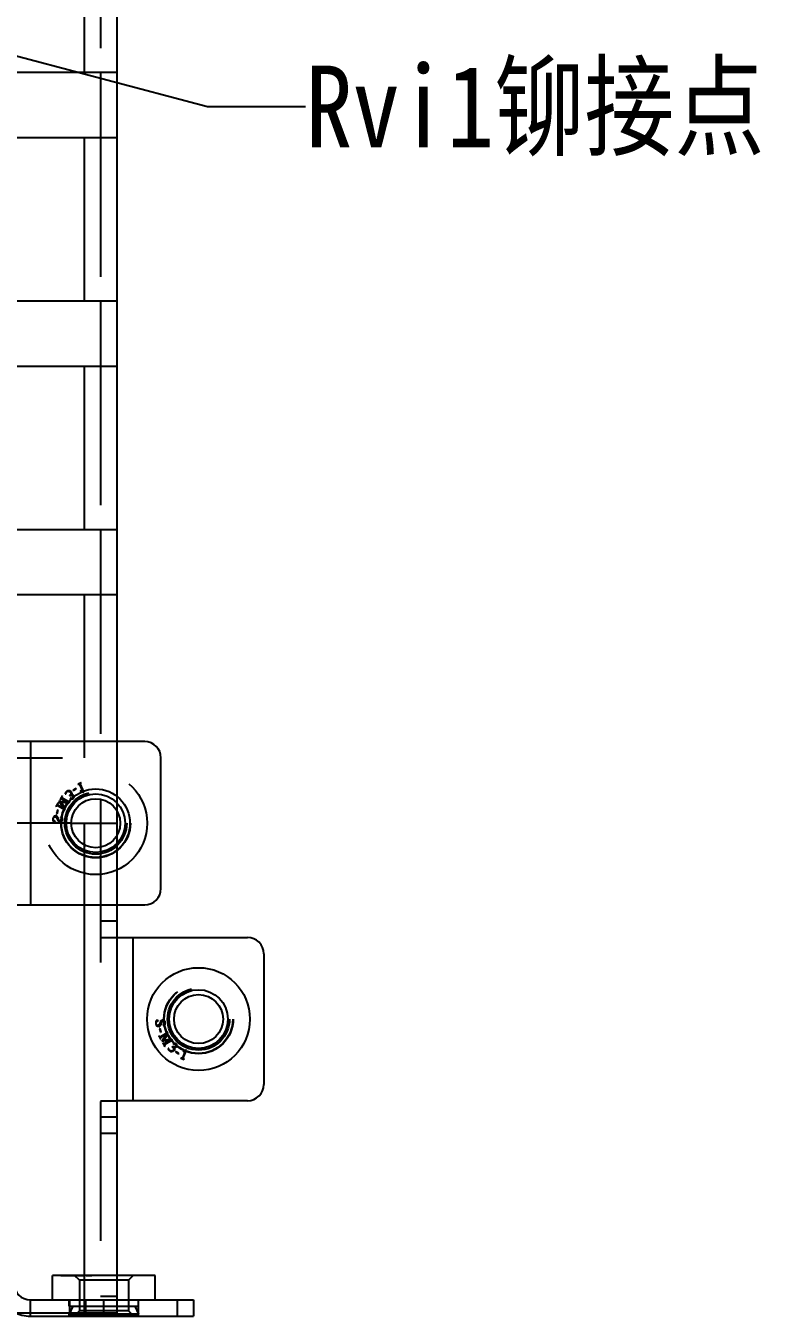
# Model space of a CAD drawing. Header units: millimetres. Extents: x 0 to 8948, y -1340 to 1100.
# Drawn here: x 238.3 to 283.3, y 474.4 to 553.5 of the extents above; entities that cross this region are included whole.
import ezdxf

# ---------------------------------------------------------------- set-up
doc = ezdxf.new("R2010")
doc.units = ezdxf.units.MM
doc.header["$LTSCALE"] = 85.25
doc.linetypes.add('HIDDEN', pattern=[0.2, 0.1, -0.1])
doc.layers.get('0').update_dxf_attribs({"linetype": 'CONTINUOUS'})
doc.layers.add('02___PRT_ALL_AXES', color=7, linetype='CONTINUOUS')
doc.layers.add('DEFAULT_2', color=8, linetype='HIDDEN')
doc.styles.get("Standard").update_dxf_attribs({"font": 'txt', "width": 0.85})
doc.dimstyles.get("Standard").update_dxf_attribs({"dimtxt": 2.5, "dimasz": 3.5, "dimexe": 1.5, "dimexo": 1, "dimtad": 1, "dimdsep": 46, "dimtxsty": 'Standard', "dimblk": '_FILLED', "dimblk1": '_FILLED', "dimblk2": '_FILLED', "dimcen": 0.09, "dimadec": 0, "dimazin": 0, "dimtol": 1, "dimtp": 0.01, "dimtm": 0.01, "dimtfac": 1, "dimtofl": 0, "dimtmove": 0, "dimatfit": 3, "dimldrblk": '_FILLED', "dimfxl": 0, "dimtolj": 1, "dimarcsym": 0})

# ---------------------------------------------------------------- blocks, each defined once
blk = doc.blocks.new('_FILLED')
at = {"color": 0, "linetype": 'ByBlock'}
blk.add_solid([(0, 0), (-1, 0.214), (-1, -0.214)], dxfattribs=at)

msp = doc.modelspace()

# ---------------------------------------------------------------- linework, layer by layer
at = {"color": 7, "linetype": 'Continuous'}
for p, q in [((243.85, 580), (243.85, 509.614)), ((241.85, 560.614), (241.85, 550.614)), ((237.55, 550.614), (243.85, 550.614)), ((237.55, 546.614), (243.85, 546.614)), ((241.85, 546.614), (241.85, 536.614)), ((237.55, 536.614), (243.85, 536.614)), ((237.55, 532.614), (243.85, 532.614)), ((241.85, 532.614), (241.85, 522.614)), ((237.55, 522.614), (243.85, 522.614)), ((237.55, 518.614), (243.85, 518.614)), ((241.85, 518.614), (241.85, 509.614)), ((243.85, 505.358), (243.85, 503.871)), ((241.05, 504.614), (243.85, 504.614)), ((241.85, 504.614), (241.85, 503.293)), ((241.85, 499.614), (241.85, 476.914)), ((243.85, 499.614), (243.85, 476.914)), ((243.85, 497.614), (251.85, 497.614)), ((244.85, 487.614), (244.85, 497.614)), ((252.85, 496.614), (252.85, 488.614)), ((246.385, 492.523), (246.249, 492.518)), ((246.385, 492.523), (246.386, 492.51)), ((246.491, 492.03), (246.453, 492.018)), ((246.453, 492.018), (246.516, 491.812)), ((246.553, 491.824), (246.491, 492.03)), ((246.516, 491.812), (246.553, 491.824)), ((246.929, 491.776), (246.518, 491.528)), ((246.531, 491.505), (246.933, 491.748)), ((246.933, 491.748), (246.593, 491.26)), ((246.686, 492.244), (246.685, 492.256)), ((246.686, 492.244), (246.79, 492.251)), ((246.713, 491.307), (246.995, 491.713)), ((246.907, 491.859), (246.895, 491.852)), ((246.895, 491.852), (246.929, 491.776)), ((246.42, 491.584), (246.408, 491.576)), ((246.454, 491.546), (246.42, 491.584)), ((246.542, 491.382), (246.506, 491.459)), ((246.529, 491.375), (246.542, 491.382)), ((246.593, 491.26), (247.13, 491.346)), ((246.67, 491.17), (246.658, 491.162)), ((246.707, 491.129), (246.67, 491.17)), ((247.194, 491.383), (246.713, 491.307)), ((247.13, 491.346), (246.766, 491.127)), ((246.804, 490.947), (246.778, 491.021)), ((246.792, 490.939), (246.804, 490.947)), ((246.808, 491.07), (247.161, 491.283)), ((247.231, 491.271), (247.27, 491.229)), ((247.239, 490.925), (247.234, 490.905)), ((247.27, 491.229), (247.283, 491.236)), ((247.286, 491.101), (247.292, 491.083)), ((247.004, 490.815), (246.986, 490.808)), ((247.47, 490.614), (247.449, 490.581)), ((247.449, 490.581), (247.632, 490.467)), ((247.652, 490.5), (247.47, 490.614)), ((247.632, 490.467), (247.652, 490.5)), ((247.769, 490.234), (247.764, 490.22)), ((247.816, 490.223), (247.769, 490.234)), ((248.031, 490.658), (247.859, 490.244)), ((247.899, 490.656), (247.904, 490.635)), ((247.904, 490.635), (248.031, 490.658)), ((247.914, 490.221), (248.115, 490.703)), ((247.966, 490.152), (247.93, 490.175)), ((247.96, 490.139), (247.966, 490.152)), ((248.115, 490.703), (248.087, 490.714)), ((251.85, 487.614), (243.85, 487.614)), ((246.2, 476.914), (239.9, 476.914)), ((239.9, 475.414), (239.9, 476.914)), ((246.2, 475.414), (246.2, 476.914)), ((238.55, 475.414), (248.55, 475.414)), ((238.55, 474.414), (238.55, 475.414)), ((247.55, 475.414), (247.55, 474.414)), ((248.55, 475.414), (248.55, 474.414))]:
    msp.add_line(p, q, dxfattribs=at)
at = {"color": 3, "linetype": 'Continuous'}
for p, q in [((242.85, 550.614), (242.85, 546.614)), ((242.85, 536.614), (242.85, 532.614)), ((242.85, 522.614), (242.85, 518.614)), ((245.55, 509.614), (236.55, 509.614)), ((238.55, 509.614), (238.55, 499.614)), ((246.55, 500.614), (246.55, 508.614)), ((242.85, 506.08), (242.85, 504.614)), ((236.55, 499.614), (245.55, 499.614)), ((238.55, 474.414), (248.55, 474.414))]:
    msp.add_line(p, q, dxfattribs=at)
at = {"color": 7, "linetype": 'Continuous'}
for centre, radius in [((242.55, 504.614), 1.8), ((242.55, 504.614), 1.5), ((248.85, 492.614), 3.15), ((248.85, 492.614), 1.8), ((248.85, 492.614), 1.5)]:
    msp.add_circle(centre, radius, dxfattribs=at)
at = {"color": 3, "linetype": 'Continuous'}
for centre, radius, start, end in [((245.55, 508.614), 1, 0, 90), ((245.55, 500.614), 1, 270, 360), ((238.55, 476.414), 2, 239.86467, 270)]:
    msp.add_arc(centre, radius, start, end, dxfattribs=at)
at = {"color": 7, "linetype": 'Continuous'}
for centre, radius, start, end in [((251.85, 496.614), 1, 0, 90), ((248.469, 492.047), 1.438, 207.53662, 211.08982), ((251.85, 488.614), 1, 270, 360), ((238.55, 476.414), 1, 180, 270)]:
    msp.add_arc(centre, radius, start, end, dxfattribs=at)
for points in [[(246.249, 492.518), (246.226, 492.467), (246.217, 492.412), (246.224, 492.353)], [(246.282, 492.444), (246.307, 492.478), (246.342, 492.5), (246.386, 492.51)], [(246.561, 492.504), (246.537, 492.476), (246.513, 492.429), (246.487, 492.363)], [(246.649, 492.55), (246.615, 492.546), (246.585, 492.531), (246.561, 492.504)], [(246.574, 492.353), (246.597, 492.412), (246.616, 492.451), (246.631, 492.471)], [(246.631, 492.471), (246.645, 492.491), (246.663, 492.501), (246.683, 492.503)], [(246.76, 492.512), (246.728, 492.542), (246.691, 492.554), (246.649, 492.55)], [(246.683, 492.503), (246.708, 492.506), (246.731, 492.498), (246.752, 492.478)], [(246.752, 492.478), (246.773, 492.458), (246.786, 492.431), (246.789, 492.399)], [(246.815, 492.387), (246.81, 492.44), (246.791, 492.482), (246.76, 492.512)], [(246.224, 492.353), (246.231, 492.29), (246.251, 492.243), (246.286, 492.211)], [(246.25, 492.337), (246.246, 492.375), (246.256, 492.41), (246.282, 492.444)], [(246.291, 492.251), (246.267, 492.273), (246.254, 492.302), (246.25, 492.337)], [(246.286, 492.211), (246.32, 492.179), (246.364, 492.166), (246.414, 492.171)], [(246.371, 492.222), (246.342, 492.219), (246.315, 492.229), (246.291, 492.251)], [(246.435, 492.259), (246.419, 492.237), (246.398, 492.225), (246.371, 492.222)], [(246.414, 492.171), (246.458, 492.176), (246.49, 492.193), (246.509, 492.221)], [(246.487, 492.363), (246.468, 492.315), (246.451, 492.281), (246.435, 492.259)], [(246.509, 492.221), (246.529, 492.248), (246.55, 492.292), (246.574, 492.353)], [(246.789, 492.399), (246.797, 492.33), (246.762, 492.283), (246.686, 492.256)], [(246.79, 492.251), (246.812, 492.289), (246.821, 492.334), (246.815, 492.387)], [(246.95, 491.783), (246.925, 491.824), (246.911, 491.85), (246.907, 491.859)], [(246.995, 491.713), (246.986, 491.725), (246.971, 491.749), (246.95, 491.783)], [(246.408, 491.576), (246.434, 491.537), (246.455, 491.503), (246.471, 491.477)], [(246.488, 491.518), (246.48, 491.519), (246.469, 491.529), (246.454, 491.546)], [(246.471, 491.477), (246.493, 491.441), (246.512, 491.407), (246.529, 491.375)], [(246.518, 491.528), (246.505, 491.52), (246.495, 491.517), (246.488, 491.518)], [(246.506, 491.459), (246.499, 491.475), (246.506, 491.49), (246.531, 491.505)], [(246.658, 491.162), (246.684, 491.121), (246.707, 491.085), (246.727, 491.052)], [(246.733, 491.113), (246.725, 491.113), (246.717, 491.118), (246.707, 491.129)], [(246.727, 491.052), (246.741, 491.028), (246.763, 490.99), (246.792, 490.939)], [(246.766, 491.127), (246.75, 491.117), (246.739, 491.113), (246.733, 491.113)], [(246.778, 491.021), (246.773, 491.031), (246.774, 491.04), (246.777, 491.046)], [(246.777, 491.046), (246.781, 491.053), (246.791, 491.06), (246.808, 491.07)], [(247.161, 491.283), (247.176, 491.292), (247.188, 491.296), (247.198, 491.294)], [(247.198, 491.294), (247.208, 491.292), (247.218, 491.285), (247.231, 491.271)], [(247.234, 490.905), (247.265, 490.904), (247.29, 490.897), (247.306, 490.882)], [(247.283, 491.236), (247.268, 491.257), (247.253, 491.28), (247.238, 491.305)], [(247.29, 490.922), (247.272, 490.924), (247.255, 490.925), (247.239, 490.925)], [(247.395, 491.128), (247.363, 491.13), (247.327, 491.121), (247.286, 491.101)], [(247.448, 490.948), (247.425, 490.922), (247.372, 490.914), (247.29, 490.922)], [(247.292, 491.083), (247.319, 491.096), (247.346, 491.101), (247.372, 491.097)], [(247.347, 490.902), (247.389, 490.898), (247.422, 490.899), (247.449, 490.904)], [(247.399, 490.802), (247.399, 490.842), (247.381, 490.875), (247.347, 490.902)], [(247.372, 491.097), (247.398, 491.093), (247.42, 491.084), (247.438, 491.068)], [(247.486, 491.088), (247.457, 491.113), (247.427, 491.126), (247.395, 491.128)], [(247.438, 491.068), (247.457, 491.051), (247.467, 491.031), (247.469, 491.009)], [(247.469, 491.009), (247.471, 490.987), (247.464, 490.966), (247.448, 490.948)], [(247.449, 490.904), (247.475, 490.909), (247.496, 490.92), (247.512, 490.938)], [(247.529, 491.009), (247.525, 491.039), (247.511, 491.065), (247.486, 491.088)], [(247.512, 490.938), (247.528, 490.955), (247.533, 490.979), (247.529, 491.009)], [(246.986, 490.808), (246.977, 490.798), (246.978, 490.782), (246.987, 490.76)], [(246.987, 490.76), (246.997, 490.738), (247.017, 490.713), (247.048, 490.685)], [(247.023, 490.808), (247.018, 490.813), (247.011, 490.815), (247.004, 490.815)], [(247.039, 490.772), (247.036, 490.789), (247.031, 490.801), (247.023, 490.808)], [(247.077, 490.686), (247.06, 490.702), (247.046, 490.731), (247.039, 490.772)], [(247.048, 490.685), (247.096, 490.642), (247.149, 490.621), (247.208, 490.623)], [(247.182, 490.656), (247.139, 490.651), (247.104, 490.662), (247.077, 490.686)], [(247.292, 490.715), (247.261, 490.681), (247.224, 490.661), (247.182, 490.656)], [(247.208, 490.623), (247.266, 490.625), (247.315, 490.648), (247.354, 490.692)], [(247.334, 490.806), (247.331, 490.774), (247.317, 490.744), (247.292, 490.715)], [(247.306, 490.882), (247.328, 490.863), (247.337, 490.837), (247.334, 490.806)], [(247.354, 490.692), (247.385, 490.726), (247.4, 490.763), (247.399, 490.802)], [(247.764, 490.22), (247.793, 490.21), (247.826, 490.197), (247.863, 490.182)], [(247.859, 490.244), (247.851, 490.225), (247.837, 490.218), (247.816, 490.223)], [(247.863, 490.182), (247.899, 490.167), (247.931, 490.153), (247.96, 490.139)], [(248.087, 490.714), (248.011, 490.685), (247.948, 490.665), (247.899, 490.656)], [(247.93, 490.175), (247.911, 490.187), (247.906, 490.201), (247.914, 490.221)]]:
    msp.add_open_spline(points, degree=3, dxfattribs=at)
at = {"layer": '02___PRT_ALL_AXES', "color": 8, "linetype": 'HIDDEN'}
for p, q in [((240.95, 475.414), (245.15, 475.414)), ((240.95, 475.414), (240.95, 474.414)), ((243.05, 474.414), (243.05, 475.414)), ((245.15, 475.414), (245.15, 474.414)), ((240.95, 474.414), (245.15, 474.414))]:
    msp.add_line(p, q, dxfattribs=at)
at = {"layer": '02___PRT_ALL_AXES', "color": 3, "linetype": 'Continuous'}
msp.add_circle((242.55, 504.614), 2.1, dxfattribs=at)
at = {"layer": '02___PRT_ALL_AXES', "color": 8, "linetype": 'HIDDEN'}
msp.add_circle((248.85, 492.614), 2.1, dxfattribs=at)
at = {"layer": 'DEFAULT_2', "color": 8, "linetype": 'HIDDEN'}
for p, q in [((242.85, 560.614), (242.85, 550.614)), ((242.85, 546.614), (242.85, 536.614)), ((242.85, 532.614), (242.85, 522.614)), ((242.85, 518.614), (242.85, 506.08)), ((241.85, 509.614), (241.85, 508.614)), ((243.85, 509.614), (243.85, 505.358)), ((231.98, 508.614), (243.85, 508.614)), ((241.332, 506.761), (241.149, 506.647)), ((241.17, 506.614), (241.352, 506.728)), ((241.352, 506.728), (241.332, 506.761)), ((241.464, 507.008), (241.469, 506.995)), ((241.469, 506.995), (241.516, 507.005)), ((241.559, 506.985), (241.731, 506.57)), ((241.815, 506.526), (241.614, 507.008)), ((241.63, 507.054), (241.666, 507.076)), ((241.666, 507.076), (241.66, 507.09)), ((240.83, 505.883), (240.293, 505.968)), ((240.293, 505.968), (240.633, 505.481)), ((240.358, 506.066), (240.37, 506.059)), ((240.37, 506.059), (240.407, 506.1)), ((240.413, 505.921), (240.894, 505.846)), ((240.695, 505.515), (240.413, 505.921)), ((240.466, 506.102), (240.83, 505.883)), ((240.478, 506.207), (240.504, 506.281)), ((240.504, 506.281), (240.492, 506.289)), ((240.861, 505.945), (240.508, 506.158)), ((240.686, 506.42), (240.704, 506.414)), ((240.97, 506), (240.931, 505.957)), ((240.934, 506.323), (240.939, 506.304)), ((240.983, 505.992), (240.97, 506)), ((240.992, 506.145), (240.986, 506.127)), ((241.149, 506.647), (241.17, 506.614)), ((241.604, 506.593), (241.599, 506.572)), ((241.731, 506.57), (241.604, 506.593)), ((241.787, 506.514), (241.815, 506.526)), ((240.108, 505.652), (240.12, 505.644)), ((240.12, 505.644), (240.154, 505.683)), ((240.216, 505.416), (240.153, 505.21)), ((240.153, 505.21), (240.191, 505.198)), ((240.191, 505.198), (240.253, 505.405)), ((240.206, 505.77), (240.242, 505.846)), ((240.253, 505.405), (240.216, 505.416)), ((240.218, 505.7), (240.629, 505.453)), ((240.242, 505.846), (240.229, 505.854)), ((240.633, 505.481), (240.231, 505.723)), ((240.629, 505.453), (240.595, 505.377)), ((240.595, 505.377), (240.607, 505.369)), ((241.05, 504.614), (231.98, 504.614)), ((239.949, 504.71), (240.085, 504.706)), ((240.085, 504.706), (240.086, 504.718)), ((240.386, 504.984), (240.385, 504.973)), ((240.49, 504.977), (240.386, 504.984)), ((242.85, 504.614), (242.85, 474.614)), ((243.85, 503.871), (243.85, 499.614)), ((241.85, 503.293), (241.85, 499.614)), ((243.85, 498.614), (242.85, 498.614)), ((242.85, 497.614), (243.85, 497.614)), ((242.85, 487.614), (243.85, 487.614)), ((243.85, 486.614), (242.85, 486.614)), ((243.85, 485.614), (242.85, 485.614)), ((240.422, 476.914), (240.422, 476.894)), ((241.852, 476.894), (240.422, 476.894)), ((240.424, 476.894), (240.424, 476.914)), ((240.449, 476.914), (240.449, 476.894)), ((240.45, 476.894), (240.45, 476.914)), ((240.482, 476.894), (240.482, 476.914)), ((240.486, 476.894), (240.486, 476.914)), ((240.491, 476.894), (240.491, 476.914)), ((240.571, 476.894), (240.571, 476.914)), ((240.585, 476.894), (240.585, 476.914)), ((240.586, 476.894), (240.586, 476.914)), ((240.608, 476.914), (240.608, 476.894)), ((240.614, 476.894), (240.614, 476.914)), ((240.62, 476.894), (240.62, 476.914)), ((240.635, 476.894), (240.635, 476.914)), ((240.653, 476.894), (240.653, 476.914)), ((240.654, 476.894), (240.654, 476.914)), ((240.671, 476.894), (240.671, 476.914)), ((240.687, 476.894), (240.687, 476.914)), ((240.688, 476.894), (240.688, 476.914)), ((240.691, 476.894), (240.691, 476.914)), ((240.704, 476.914), (240.704, 476.894)), ((240.706, 476.914), (240.706, 476.894)), ((240.709, 476.894), (240.709, 476.914)), ((240.716, 476.894), (240.716, 476.914)), ((240.718, 476.914), (240.718, 476.894)), ((240.729, 476.894), (240.729, 476.914)), ((240.731, 476.894), (240.731, 476.914)), ((240.742, 476.894), (240.742, 476.914)), ((240.753, 476.894), (240.753, 476.914)), ((240.761, 476.894), (240.761, 476.914)), ((240.774, 476.894), (240.774, 476.914)), ((240.793, 476.894), (240.793, 476.914)), ((240.831, 476.894), (240.831, 476.914)), ((240.849, 476.894), (240.849, 476.914)), ((240.858, 476.914), (240.858, 476.894)), ((240.87, 476.894), (240.87, 476.914)), ((240.883, 476.894), (240.883, 476.914)), ((240.885, 476.894), (240.885, 476.914)), ((240.886, 476.894), (240.886, 476.914)), ((240.907, 476.894), (240.907, 476.914)), ((240.913, 476.894), (240.913, 476.914)), ((240.927, 476.894), (240.927, 476.914)), ((240.933, 476.894), (240.933, 476.914)), ((240.952, 476.894), (240.952, 476.914)), ((240.96, 476.894), (240.96, 476.914)), ((240.966, 476.914), (240.966, 476.894)), ((240.974, 476.914), (240.974, 476.894)), ((240.977, 476.894), (240.977, 476.914)), ((240.978, 476.914), (240.978, 476.894)), ((240.989, 476.894), (240.989, 476.914)), ((240.99, 476.894), (240.99, 476.914)), ((240.992, 476.894), (240.992, 476.914)), ((241.004, 476.894), (241.004, 476.914)), ((241.008, 476.894), (241.008, 476.914)), ((241.015, 476.894), (241.015, 476.914)), ((241.017, 476.894), (241.017, 476.914)), ((241.095, 476.894), (241.095, 476.914)), ((241.107, 476.894), (241.107, 476.914)), ((241.129, 476.894), (241.129, 476.914)), ((241.133, 476.894), (241.133, 476.914)), ((241.15, 476.894), (241.15, 476.914)), ((241.18, 476.914), (241.18, 476.894)), ((241.186, 476.914), (241.186, 476.894)), ((241.187, 476.894), (241.187, 476.914)), ((241.195, 476.914), (241.195, 476.894)), ((241.204, 476.894), (241.204, 476.914)), ((241.223, 476.894), (241.223, 476.914)), ((241.239, 476.894), (241.239, 476.914)), ((241.248, 476.894), (241.248, 476.914)), ((241.55, 476.614), (241.25, 476.914)), ((241.277, 476.894), (241.277, 476.914)), ((241.33, 476.894), (241.33, 476.914)), ((241.361, 476.914), (241.361, 476.894)), ((241.382, 476.894), (241.382, 476.914)), ((241.394, 476.894), (241.394, 476.914)), ((241.398, 476.894), (241.398, 476.914)), ((241.408, 476.894), (241.408, 476.914)), ((241.431, 476.894), (241.431, 476.914)), ((241.434, 476.914), (241.434, 476.894)), ((241.438, 476.894), (241.438, 476.914)), ((241.439, 476.894), (241.439, 476.914)), ((241.47, 476.894), (241.47, 476.914)), ((241.483, 476.914), (241.483, 476.894)), ((241.486, 476.894), (241.486, 476.914)), ((241.49, 476.894), (241.49, 476.914)), ((241.492, 476.894), (241.492, 476.914)), ((241.506, 476.894), (241.506, 476.914)), ((241.534, 476.894), (241.534, 476.914)), ((241.535, 476.894), (241.535, 476.914)), ((241.547, 476.894), (241.547, 476.914)), ((241.554, 476.894), (241.554, 476.914)), ((241.572, 476.894), (241.572, 476.914)), ((241.595, 476.894), (241.595, 476.914)), ((241.599, 476.894), (241.599, 476.914)), ((241.638, 476.894), (241.638, 476.914)), ((241.648, 476.894), (241.648, 476.914)), ((241.649, 476.894), (241.649, 476.914)), ((241.669, 476.894), (241.669, 476.914)), ((241.669, 476.894), (241.669, 476.914)), ((241.67, 476.894), (241.67, 476.914)), ((241.686, 476.894), (241.686, 476.914)), ((241.712, 476.894), (241.712, 476.914)), ((241.729, 476.894), (241.729, 476.914)), ((241.73, 476.894), (241.73, 476.914)), ((241.832, 476.894), (241.832, 476.914)), ((241.85, 476.914), (241.85, 474.614)), ((241.852, 476.894), (241.852, 476.914)), ((241.964, 476.914), (241.964, 476.894)), ((242.315, 476.894), (241.964, 476.894)), ((241.969, 476.894), (241.969, 476.914)), ((242.016, 476.894), (242.016, 476.914)), ((242.059, 476.914), (242.059, 476.894)), ((242.063, 476.894), (242.063, 476.914)), ((242.099, 476.894), (242.099, 476.914)), ((242.104, 476.894), (242.104, 476.914)), ((242.111, 476.914), (242.111, 476.894)), ((242.114, 476.894), (242.114, 476.914)), ((242.13, 476.914), (242.13, 476.894)), ((242.16, 476.894), (242.16, 476.914)), ((242.166, 476.894), (242.166, 476.914)), ((242.231, 476.894), (242.231, 476.914)), ((242.287, 476.914), (242.287, 476.894)), ((242.315, 476.894), (242.315, 476.914)), ((243.85, 476.914), (243.85, 474.614)), ((244.55, 476.614), (244.85, 476.914)), ((244.55, 476.614), (241.55, 476.614)), ((241.55, 476.614), (241.55, 474.744)), ((244.55, 476.614), (244.55, 474.744)), ((240.925, 475.034), (240.925, 475.414)), ((241.95, 474.414), (241.95, 475.414)), ((243.85, 475.614), (242.85, 475.614)), ((245.175, 475.034), (245.175, 475.414)), ((237.696, 474.614), (243.85, 474.614)), ((240.925, 475.034), (245.175, 475.034)), ((241.151, 475.034), (240.925, 474.544)), ((245.175, 474.544), (240.925, 474.544)), ((240.925, 474.444), (240.925, 474.544)), ((240.925, 474.444), (245.175, 474.444)), ((241.55, 474.744), (241.25, 474.444)), ((244.55, 474.744), (241.55, 474.744)), ((244.55, 474.744), (244.85, 474.444)), ((244.95, 475.034), (245.175, 474.544)), ((245.175, 474.444), (245.175, 474.544))]:
    msp.add_line(p, q, dxfattribs=at)
for centre, radius in [((242.55, 504.614), 3.15), ((242.55, 504.614), 2.125), ((242.55, 504.614), 1.9), ((248.85, 492.614), 2.125), ((248.85, 492.614), 1.9)]:
    msp.add_circle(centre, radius, dxfattribs=at)
msp.add_arc((242.169, 505.181), 1.438, 148.91018, 152.46337, dxfattribs=at)
for points in [[(241.563, 507.046), (241.526, 507.031), (241.493, 507.018), (241.464, 507.008)], [(241.516, 507.005), (241.537, 507.01), (241.551, 507.003), (241.559, 506.985)], [(241.66, 507.09), (241.631, 507.076), (241.599, 507.061), (241.563, 507.046)], [(241.614, 507.008), (241.606, 507.027), (241.611, 507.042), (241.63, 507.054)], [(240.427, 506.176), (240.407, 506.143), (240.384, 506.107), (240.358, 506.066)], [(240.407, 506.1), (240.417, 506.11), (240.425, 506.115), (240.433, 506.116)], [(240.492, 506.289), (240.463, 506.238), (240.441, 506.2), (240.427, 506.176)], [(240.433, 506.116), (240.439, 506.116), (240.45, 506.111), (240.466, 506.102)], [(240.477, 506.182), (240.474, 506.188), (240.473, 506.197), (240.478, 506.207)], [(240.508, 506.158), (240.491, 506.168), (240.481, 506.176), (240.477, 506.182)], [(240.687, 506.468), (240.678, 506.446), (240.677, 506.43), (240.686, 506.42)], [(240.748, 506.543), (240.717, 506.515), (240.697, 506.49), (240.687, 506.468)], [(240.704, 506.414), (240.711, 506.413), (240.718, 506.415), (240.723, 506.42)], [(240.723, 506.42), (240.731, 506.427), (240.736, 506.439), (240.739, 506.456)], [(240.739, 506.456), (240.746, 506.498), (240.76, 506.527), (240.777, 506.542)], [(240.908, 506.605), (240.849, 506.607), (240.796, 506.586), (240.748, 506.543)], [(240.777, 506.542), (240.804, 506.567), (240.839, 506.577), (240.882, 506.572)], [(240.898, 505.934), (240.888, 505.932), (240.876, 505.936), (240.861, 505.945)], [(240.882, 506.572), (240.924, 506.567), (240.961, 506.548), (240.992, 506.513)], [(240.931, 505.957), (240.918, 505.944), (240.908, 505.936), (240.898, 505.934)], [(241.054, 506.536), (241.015, 506.58), (240.966, 506.603), (240.908, 506.605)], [(241.006, 506.346), (240.99, 506.331), (240.965, 506.324), (240.934, 506.323)], [(240.938, 505.923), (240.953, 505.948), (240.968, 505.971), (240.983, 505.992)], [(240.939, 506.304), (240.955, 506.303), (240.972, 506.304), (240.99, 506.306)], [(240.986, 506.127), (241.027, 506.108), (241.063, 506.099), (241.095, 506.101)], [(240.99, 506.306), (241.072, 506.314), (241.125, 506.306), (241.148, 506.28)], [(240.992, 506.513), (241.017, 506.485), (241.031, 506.454), (241.034, 506.423)], [(241.072, 506.131), (241.046, 506.127), (241.019, 506.133), (240.992, 506.145)], [(241.034, 506.423), (241.037, 506.391), (241.028, 506.366), (241.006, 506.346)], [(241.047, 506.326), (241.081, 506.353), (241.099, 506.387), (241.099, 506.427)], [(241.149, 506.324), (241.122, 506.329), (241.089, 506.33), (241.047, 506.326)], [(241.099, 506.427), (241.1, 506.466), (241.085, 506.503), (241.054, 506.536)], [(241.138, 506.161), (241.12, 506.144), (241.098, 506.135), (241.072, 506.131)], [(241.095, 506.101), (241.127, 506.103), (241.157, 506.115), (241.186, 506.141)], [(241.169, 506.219), (241.167, 506.197), (241.157, 506.177), (241.138, 506.161)], [(241.148, 506.28), (241.164, 506.262), (241.171, 506.241), (241.169, 506.219)], [(241.212, 506.291), (241.196, 506.308), (241.175, 506.32), (241.149, 506.324)], [(241.186, 506.141), (241.211, 506.163), (241.225, 506.19), (241.229, 506.22)], [(241.229, 506.22), (241.233, 506.25), (241.228, 506.273), (241.212, 506.291)], [(241.599, 506.572), (241.648, 506.563), (241.711, 506.544), (241.787, 506.514)], [(240.171, 505.752), (240.155, 505.725), (240.134, 505.691), (240.108, 505.652)], [(240.154, 505.683), (240.169, 505.7), (240.18, 505.709), (240.188, 505.71)], [(240.229, 505.854), (240.212, 505.822), (240.193, 505.788), (240.171, 505.752)], [(240.188, 505.71), (240.195, 505.711), (240.205, 505.708), (240.218, 505.7)], [(240.231, 505.723), (240.206, 505.738), (240.199, 505.753), (240.206, 505.77)], [(240.607, 505.369), (240.611, 505.379), (240.625, 505.404), (240.65, 505.445)], [(240.65, 505.445), (240.671, 505.48), (240.686, 505.503), (240.695, 505.515)], [(239.924, 504.875), (239.917, 504.816), (239.926, 504.761), (239.949, 504.71)], [(239.986, 505.017), (239.951, 504.985), (239.931, 504.938), (239.924, 504.875)], [(239.982, 504.785), (239.956, 504.818), (239.946, 504.853), (239.95, 504.891)], [(239.95, 504.891), (239.954, 504.927), (239.967, 504.955), (239.991, 504.978)], [(240.086, 504.718), (240.042, 504.729), (240.007, 504.751), (239.982, 504.785)], [(240.114, 505.057), (240.064, 505.063), (240.02, 505.049), (239.986, 505.017)], [(239.991, 504.978), (240.015, 505), (240.042, 505.009), (240.071, 505.006)], [(240.071, 505.006), (240.098, 505.003), (240.119, 504.991), (240.135, 504.969)], [(240.209, 505.008), (240.19, 505.036), (240.158, 505.053), (240.114, 505.057)], [(240.135, 504.969), (240.151, 504.947), (240.168, 504.914), (240.187, 504.866)], [(240.187, 504.866), (240.213, 504.799), (240.237, 504.753), (240.261, 504.725)], [(240.274, 504.876), (240.25, 504.936), (240.229, 504.98), (240.209, 505.008)], [(240.261, 504.725), (240.285, 504.697), (240.315, 504.682), (240.349, 504.678)], [(240.331, 504.757), (240.316, 504.777), (240.297, 504.817), (240.274, 504.876)], [(240.383, 504.725), (240.363, 504.727), (240.345, 504.737), (240.331, 504.757)], [(240.349, 504.678), (240.391, 504.674), (240.428, 504.686), (240.46, 504.717)], [(240.452, 504.751), (240.431, 504.731), (240.408, 504.722), (240.383, 504.725)], [(240.385, 504.973), (240.462, 504.946), (240.497, 504.898), (240.489, 504.83)], [(240.489, 504.83), (240.486, 504.797), (240.473, 504.77), (240.452, 504.751)], [(240.46, 504.717), (240.491, 504.746), (240.51, 504.788), (240.515, 504.842)], [(240.515, 504.842), (240.521, 504.894), (240.512, 504.94), (240.49, 504.977)]]:
    msp.add_open_spline(points, degree=3, dxfattribs=at)

# ---------------------------------------------------------------- texts
at = {"color": 2, "linetype": 'Continuous', "insert": (255.401, 551.024), "char_height": 5, "width": 44.625, "attachment_point": 1, "line_spacing_factor": 0.9}
msp.add_mtext('Rvi1铆接点', dxfattribs=at)

# ---------------------------------------------------------------- leaders
at = {"color": 2, "linetype": 'Continuous', "annotation_type": 0, "has_hookline": 1, "hookline_direction": 1, "text_width": 30.439}
msp.add_leader([(196.006, 562.668), (249.401, 548.524), (255.401, 548.524)], dimstyle='Standard', override={"dimtad": 0}, dxfattribs=at)

doc.saveas('drawing.dxf')
